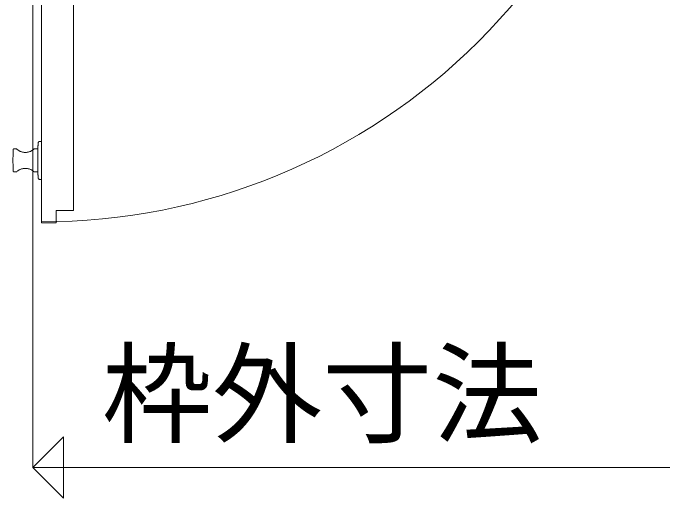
# Model space of a CAD drawing. Units: millimetres at full size, sheet at 1:30; details may follow other scales. Extents: x -6149 to 5151, y -9003 to 3076.
# Drawn here: x 2215 to 2745, y -3179 to -2782 of the extents above; entities that cross this region are included whole.
import ezdxf
from ezdxf.enums import TextEntityAlignment as Align

# ---------------------------------------------------------------- set-up
doc = ezdxf.new("R2010")
doc.units = ezdxf.units.MM
doc.header["$LTSCALE"] = 30
doc.linetypes.add('DOUBLE_CHAIN1', pattern=[8.8, 5, -1, 0.6, -0.6, 0.6, -1])
for name, color, linetype, lineweight in [('0-3', 7, 'DOUBLE_CHAIN1', 9), ('0-6', 7, 'Continuous', 9), ('0-8', 7, 'Continuous', 9)]:
    doc.layers.add(name, color=color, linetype=linetype, lineweight=lineweight)
doc.layers.add('0-9', color=7, linetype='Continuous')
doc.styles.add('ＭＳ ゴシック', font='')
doc.styles.get('ＭＳ ゴシック').set_extended_font_data('MS Gothic')

msp = doc.modelspace()

# ---------------------------------------------------------------- linework, layer by layer
at = {"layer": '0-3', "color": 3, "linetype": 'Continuous'}
for p, q in [((2238.15, -2448.83), (2238.15, -2953.83)), ((2264.45, -2448.83), (2264.45, -2943.83)), ((2250.15, -2943.83), (2264.45, -2943.83)), ((2250.15, -2953.83), (2250.15, -2943.83)), ((2238.15, -2953.83), (2250.15, -2953.83))]:
    msp.add_line(p, q, dxfattribs=at)
at = {"layer": '0-3', "color": 4}
for p, q in [((2236.58, -2887.33), (2238.15, -2887.33)), ((2238.15, -2918.33), (2238.15, -2887.33)), ((2217.64, -2893.28), (2215.65, -2893.28)), ((2232.33, -2893.43), (2235.15, -2893.43)), ((2235.15, -2912.38), (2235.15, -2893.28)), ((2217.64, -2912.23), (2215.65, -2912.23)), ((2232.33, -2912.23), (2235.15, -2912.23)), ((2236.58, -2918.33), (2238.15, -2918.33))]:
    msp.add_line(p, q, dxfattribs=at)
at = {"layer": '0-3', "color": 3, "linetype": 'Continuous'}
msp.add_arc((2238.95, -2448.83), 504.2, 269.9092, 0, dxfattribs=at)
at = {"layer": '0-3', "color": 4}
for centre, radius, start, end in [((2374.83, -2902.83), 140, 174.0108, 176.0886), ((2236.58, -2888.33), 1, 90, 174.0108), ((2374.9, -2902.68), 160, 176.8013, 180.0263), ((2215.65, -2893.78), 0.5, 90, 176.8013), ((2217.64, -2893.78), 0.5, 46.911, 90), ((2224.99, -2886.07), 10.25, 226.911, 313.089), ((2232.33, -2893.93), 0.5, 90, 133.089), ((2374.9, -2902.83), 160, 179.9737, 183.1987), ((2224.99, -2919.58), 10.25, 46.911, 133.089), ((2215.65, -2911.73), 0.5, 183.1987, 270), ((2217.64, -2911.73), 0.5, 270, 313.089), ((2232.33, -2911.73), 0.5, 226.911, 270), ((2374.83, -2902.83), 140, 183.9114, 185.9864), ((2236.58, -2917.33), 1, 185.9864, 270)]:
    msp.add_arc(centre, radius, start, end, dxfattribs=at)
at = {"layer": '0-6'}
msp.add_line((2231.14, -3153.83), (3770.16, -3153.83), dxfattribs=at)
at = {"layer": '0-8'}
for p, q in [((2231.14, -3153.83), (2231.14, -2648.83)), ((2231.14, -3153.83), (2256.14, -3128.83)), ((2256.14, -3128.83), (2256.14, -3178.83)), ((2231.14, -3153.83), (2256.14, -3178.83))]:
    msp.add_line(p, q, dxfattribs=at)

# ---------------------------------------------------------------- texts
at = {"layer": '0-9', "style": 'ＭＳ ゴシック'}
msp.add_text('枠外寸法', height=65.98, dxfattribs=at).set_placement((2287.56, -3146.54), align=Align.BOTTOM_LEFT)

doc.saveas('drawing.dxf')
